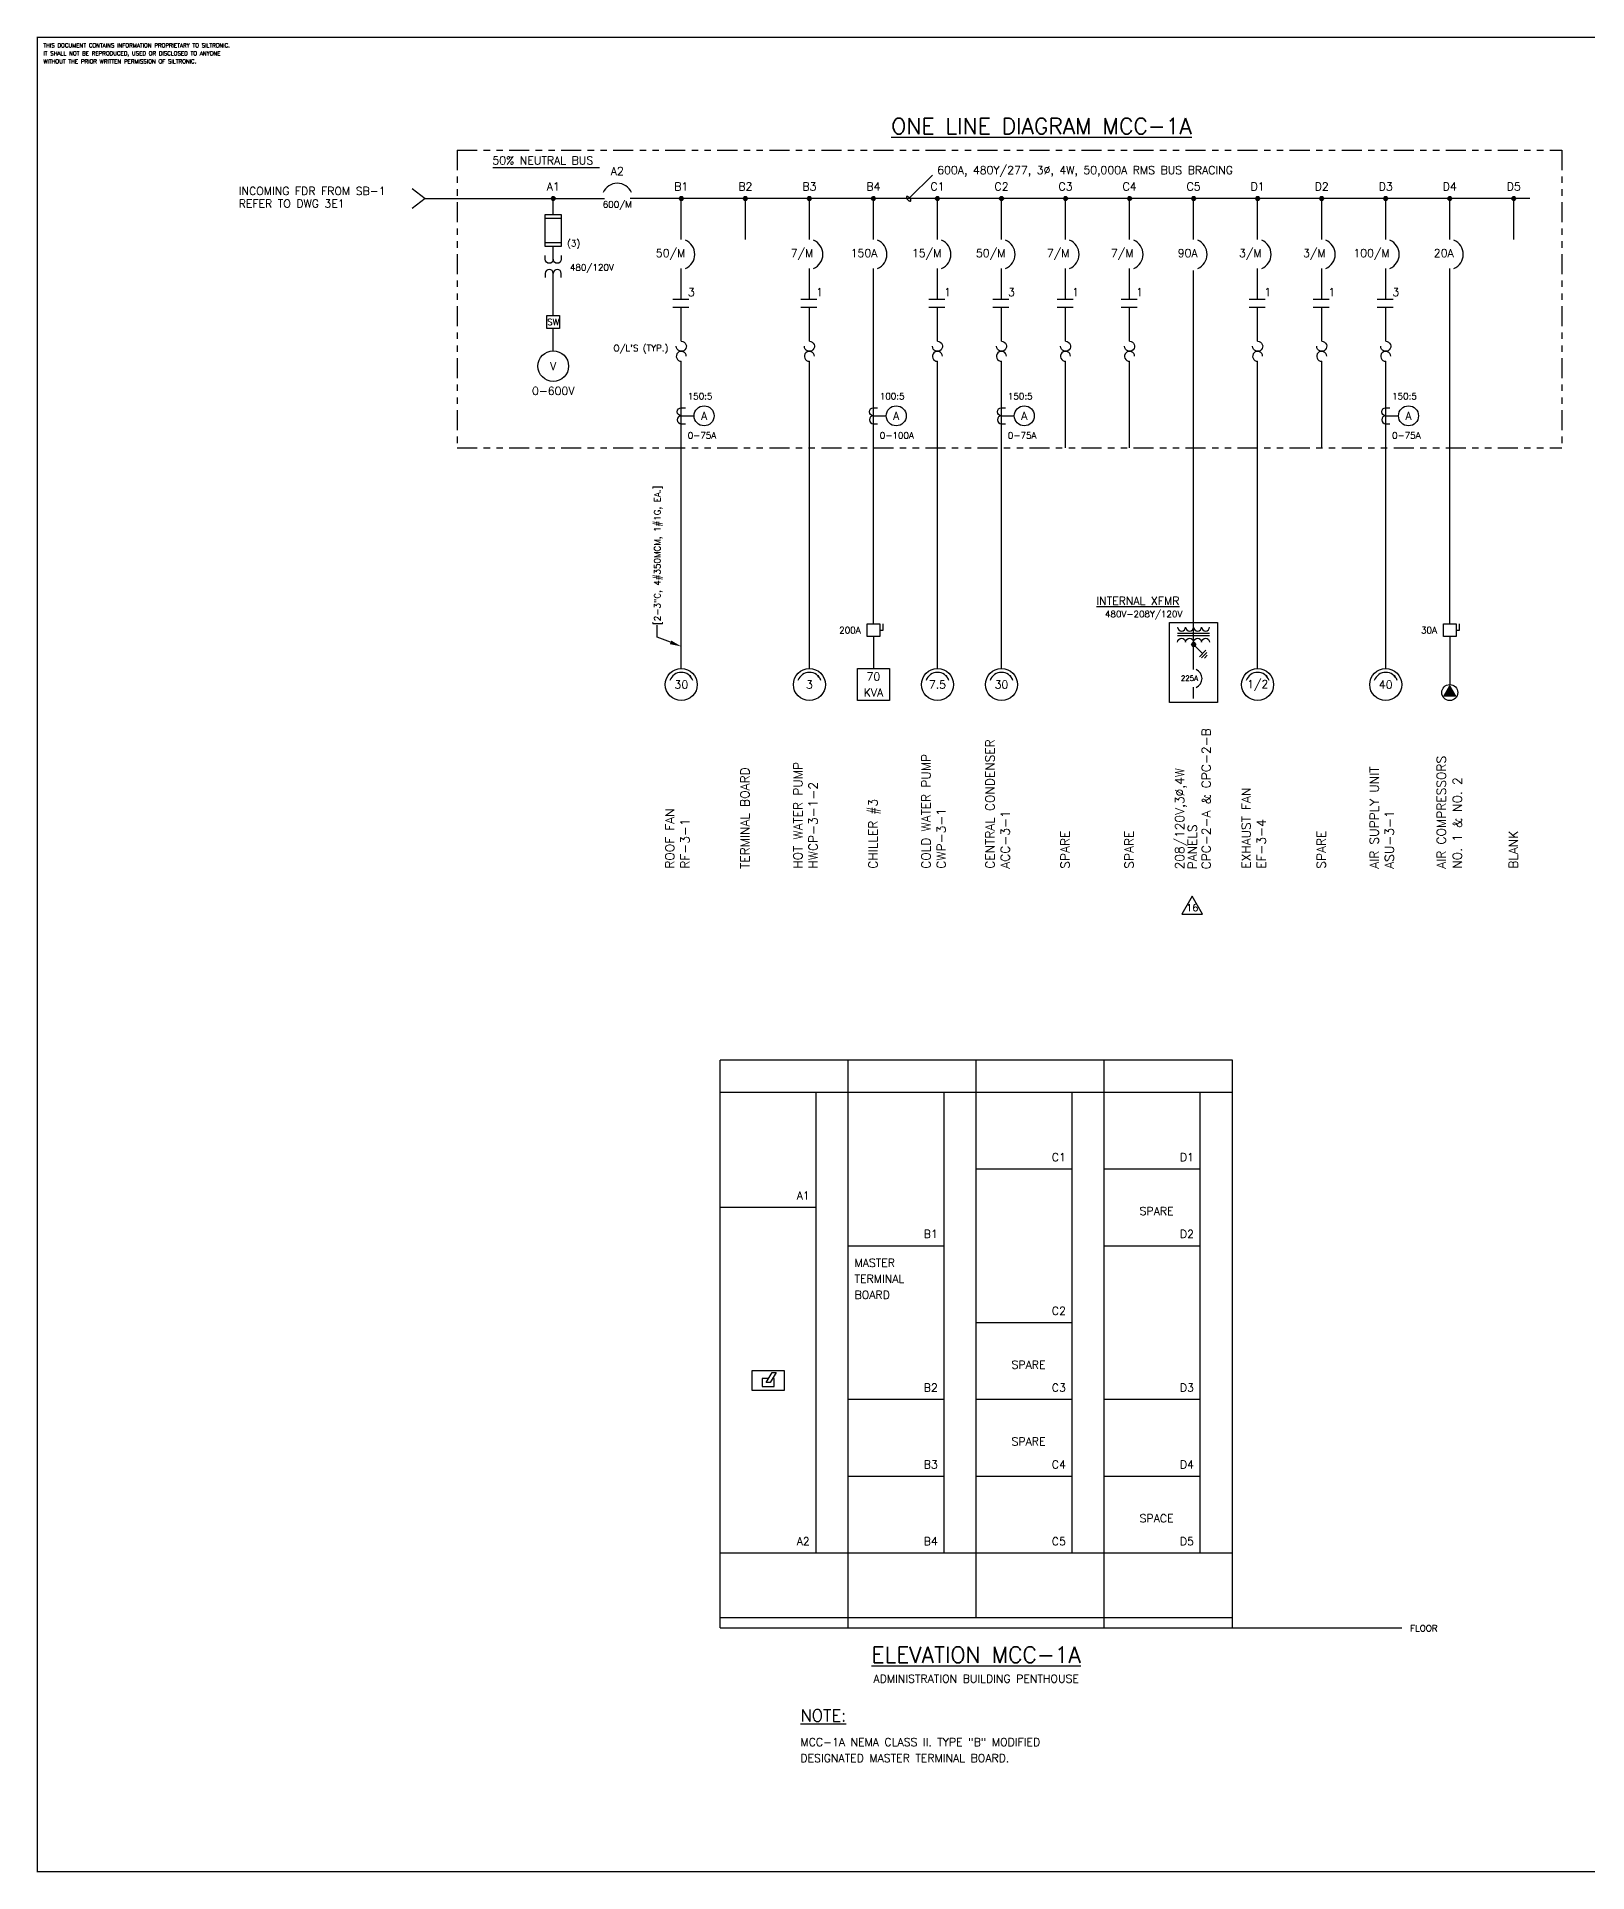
# Model space of a CAD drawing. Extents: x 0 to 39.8, y 0 to 28.7.
# Drawn here: x -0.01 to 24.2, y -0.01 to 28.66 of the extents above; entities that cross this region are included whole.
import ezdxf
from ezdxf.enums import TextEntityAlignment as Align

# ---------------------------------------------------------------- set-up
doc = ezdxf.new("R2010")
doc.units = 0
doc.header["$LTSCALE"] = 0.25
doc.header["$MEASUREMENT"] = 0
doc.linetypes.add('PHANTOM', pattern=[2.5, 1.25, -0.25, 0.25, -0.25, 0.25, -0.25])
doc.layers.get('0').update_dxf_attribs({"linetype": 'CONTINUOUS'})
for name, color, linetype in [('00300-TEXT', 7, 'CONTINUOUS'), ('ELEQUIP', 2, 'CONTINUOUS'), ('ELRACE', 3, 'CONTINUOUS'), ('PHANTOM', 6, 'PHANTOM'), ('REVISION', 1, 'CONTINUOUS'), ('SYMBOLS', 1, 'CONTINUOUS'), ('TEXT', 7, 'CONTINUOUS'), ('TTL', 7, 'CONTINUOUS'), ('TTL-TEXT', 7, 'CONTINUOUS')]:
    doc.layers.add(name, color=color, linetype=linetype)
doc.styles.get("Standard").update_dxf_attribs({"font": 'SIMPLEX.SHX'})
doc.styles.add('STDTEXT', font='SIMPLEX')
doc.styles.add('SUBTITLE', font='simplex.shx')
doc.styles.add('TITLE', font='simplex.shx')

# ---------------------------------------------------------------- blocks, each defined once
blk = doc.blocks.new('E207')
at = {"layer": 'SYMBOLS'}
for radius in [0.0312, 0.0213, 0.0112]:
    blk.add_circle((0, 0), radius, dxfattribs=at)
blk = doc.blocks.new('Ttl-fdd')
at = {"layer": 'TTL', "color": 4, "const_width": 0.02}
blk.add_lwpolyline([(-32, -2.625), (-32, 26.025), (7.75, 26.025), (7.75, -2.625), (-32, -2.625)], dxfattribs=at)
at = {"layer": 'TTL', "color": 7, "style": 'STDTEXT'}
for tag, p in [('DRNBY', (0.527, -0.852)), ('DESBY', (0.527, -1.118)), ('CHKBY', (0.527, -1.385)), ('APPDBY', (0.527, -1.652))]:
    blk.add_attdef(tag, p, '', height=0.0625, dxfattribs=at)
for tag, p in [('DRNDATE', (1.625, -0.804)), ('DESDATE', (1.625, -1.085)), ('CKDATE', (1.625, -1.335)), ('APPDDATE', (1.625, -1.589))]:
    blk.add_attdef(tag, text='', height=0.093, dxfattribs=at).set_placement(p, align=Align.MIDDLE_CENTER)
at = {"layer": 'TTL', "color": 7}
for tag, height, style, p in [('LINE_ONE', 0.15, 'SUBTITLE', (4.875, -1.25)), ('LINE_TWO', 0.15, 'SUBTITLE', (4.875, -1.5)), ('LINE_THREE', 0.15, 'SUBTITLE', (4.875, -1.75)), ('SCALE', 0.109, 'STDTEXT', (1, -2.029)), ('LINE_FOUR', 0.15, 'SUBTITLE', (4.875, -2)), ('DWG_FILE_NO.', 0.146, 'STDTEXT', (0.872, -2.488))]:
    blk.add_attdef(tag, text='', height=height, dxfattribs=dict(at, style=style)).set_placement(p, align=Align.CENTER)
at = {"layer": 'TTL', "color": 4, "style": 'TITLE'}
blk.add_attdef('DWG_NO.', text='', height=0.25, dxfattribs=at).set_placement((4.875, -2.5), align=Align.CENTER)
at = {"layer": 'TTL-TEXT', "color": 7}
for s, p in [('THIS DOCUMENT CONTAINS INFORMATION PROPRIETARY TO SILTRONIC.', (-31.906, 25.869)), ('IT SHALL NOT BE REPRODUCED, USED OR DISCLOSED TO ANYONE', (-31.906, 25.744)), ('WITHOUT THE PRIOR WRITTEN PERMISSION OF SILTRONIC.', (-31.906, 25.619))]:
    blk.add_text(s, height=0.0625, dxfattribs=at).set_placement(p)
blk = doc.blocks.new('ZA_REV')
blk.add_lwpolyline([(1.48, -0.86), (0, 1.71), (-1.48, -0.86)], close=True)
at = {"layer": '00300-TEXT', "style": 'STDTEXT'}
blk.add_attdef('REVISION', text='', height=0.857, dxfattribs=at).set_placement((0, 0.05), align=Align.MIDDLE)

msp = doc.modelspace()

# ---------------------------------------------------------------- linework, layer by layer
at = {"layer": 'ELEQUIP'}
for p, q in [((18.306, 19.338), (17.806, 19.338)), ((18.306, 19.303), (17.806, 19.303)), ((18.197, 19.025), (18.056, 19.167)), ((18.248, 19.076), (18.147, 18.975)), ((18.264, 19.043), (18.179, 18.958)), ((18.268, 18.998), (18.225, 18.955)), ((18.661, 12.672), (10.661, 12.672)), ((10.661, 3.806), (10.661, 12.672)), ((12.661, 3.806), (12.661, 12.672)), ((14.661, 3.972), (14.661, 12.672)), ((16.661, 3.806), (16.661, 12.672)), ((18.661, 3.806), (18.661, 12.672)), ((18.661, 12.172), (10.661, 12.172)), ((12.161, 4.972), (12.161, 12.172)), ((14.161, 4.972), (14.161, 12.172)), ((16.161, 4.972), (16.161, 12.172)), ((18.161, 4.972), (18.161, 12.172)), ((16.161, 10.972), (14.661, 10.972)), ((18.161, 10.972), (16.661, 10.972)), ((12.161, 10.372), (10.661, 10.372)), ((14.161, 9.772), (12.661, 9.772)), ((18.161, 9.772), (16.661, 9.772)), ((16.161, 8.572), (14.661, 8.572)), ((14.161, 7.372), (12.661, 7.372)), ((16.161, 7.372), (14.661, 7.372)), ((18.161, 7.372), (16.661, 7.372)), ((14.161, 6.172), (12.661, 6.172)), ((16.161, 6.172), (14.661, 6.172)), ((18.161, 6.172), (16.661, 6.172)), ((18.661, 4.972), (10.661, 4.972)), ((10.661, 3.972), (18.661, 3.972)), ((10.661, 3.806), (21.309, 3.806))]:
    msp.add_line(p, q, dxfattribs=at)
for points in [[(18.431, 19.511), (18.431, 18.261), (17.681, 18.261), (17.681, 19.511)], [(12.806, 18.791), (13.306, 18.791), (13.306, 18.291), (12.806, 18.291)], [(11.161, 7.516), (11.161, 7.829), (11.661, 7.829), (11.661, 7.516)], [(11.442, 7.641), (11.38, 7.641), (11.473, 7.797), (11.536, 7.797)]]:
    msp.add_lwpolyline(points, close=True, dxfattribs=at)
for points in [[(17.806, 19.439, 1), (17.931, 19.439, 1), (18.056, 19.439, 1), (18.181, 19.439, 1), (18.306, 19.439)], [(17.806, 19.202, -1), (17.931, 19.202, -1), (18.056, 19.202, -1), (18.181, 19.202, -1), (18.306, 19.202)]]:
    msp.add_lwpolyline(points, format="xyb", dxfattribs=at)
msp.add_lwpolyline([(11.417, 7.704), (11.317, 7.704), (11.317, 7.579), (11.505, 7.579), (11.505, 7.704), (11.48, 7.704)], dxfattribs=at)
for centre, radius in [((10.056, 18.541), 0.25), ((12.056, 18.541), 0.25), ((14.056, 18.541), 0.25), ((15.056, 18.541), 0.25), ((19.056, 18.541), 0.25), ((21.056, 18.541), 0.25), ((22.056, 18.416), 0.125)]:
    msp.add_circle(centre, radius, dxfattribs=at)
for centre in [(10.056, 18.541), (12.056, 18.541), (14.056, 18.541), (15.056, 18.541), (19.056, 18.541), (21.056, 18.541)]:
    msp.add_arc(centre, 0.19, 20.2895, 159.7105, dxfattribs=at)
for points in [[(10.203, 18.692), (10.177, 18.677), (10.235, 18.606)], [(12.203, 18.692), (12.177, 18.677), (12.235, 18.606)], [(14.203, 18.692), (14.177, 18.677), (14.235, 18.606)], [(15.203, 18.692), (15.177, 18.677), (15.235, 18.606)], [(19.203, 18.692), (19.177, 18.677), (19.235, 18.606)], [(21.203, 18.692), (21.177, 18.677), (21.235, 18.606)], [(22.056, 18.541), (21.948, 18.354), (22.164, 18.354)]]:
    msp.add_solid(points, dxfattribs=at)
at = {"layer": 'ELRACE'}
for p, q in [((6.056, 26.133), (8.856, 26.133)), ((8.056, 25.883), (8.056, 26.133)), ((23.306, 26.133), (9.256, 26.133)), ((10.056, 25.495), (10.056, 26.133)), ((11.056, 25.495), (11.056, 26.133)), ((12.056, 25.495), (12.056, 26.133)), ((13.056, 25.495), (13.056, 26.133)), ((14.056, 25.495), (14.056, 26.133)), ((15.056, 25.495), (15.056, 26.133)), ((16.056, 25.495), (16.056, 26.133)), ((17.056, 25.495), (17.056, 26.133)), ((18.056, 25.495), (18.056, 26.133)), ((19.056, 25.495), (19.056, 26.133)), ((20.056, 25.495), (20.056, 26.133)), ((21.056, 25.495), (21.056, 26.133)), ((22.056, 25.495), (22.056, 26.133)), ((23.056, 25.495), (23.056, 26.133)), ((8.179, 25.823), (7.929, 25.823)), ((8.179, 25.443), (7.929, 25.443)), ((8.056, 25.183), (8.056, 25.383)), ((8.056, 24.305), (8.056, 24.963)), ((10.056, 24.556), (10.056, 25.039)), ((12.056, 24.556), (12.056, 25.039)), ((13.056, 19.491), (13.056, 25.039)), ((14.056, 24.556), (14.056, 25.039)), ((15.056, 24.556), (15.056, 25.039)), ((16.056, 24.556), (16.056, 25.039)), ((17.056, 24.556), (17.056, 25.039)), ((18.056, 22.24), (18.056, 25.01)), ((19.056, 24.556), (19.056, 25.039)), ((20.056, 24.556), (20.056, 25.039)), ((21.056, 24.556), (21.056, 25.039)), ((22.056, 19.491), (22.056, 25.039)), ((10.173, 24.556), (9.923, 24.556)), ((10.173, 24.431), (9.923, 24.431)), ((10.056, 23.903), (10.056, 24.431)), ((12.173, 24.556), (11.923, 24.556)), ((12.173, 24.431), (11.923, 24.431)), ((12.056, 23.903), (12.056, 24.431)), ((14.173, 24.556), (13.923, 24.556)), ((14.173, 24.431), (13.923, 24.431)), ((14.056, 23.903), (14.056, 24.431)), ((15.173, 24.556), (14.923, 24.556)), ((15.173, 24.431), (14.923, 24.431)), ((15.056, 23.903), (15.056, 24.431)), ((16.173, 24.556), (15.923, 24.556)), ((16.173, 24.431), (15.923, 24.431)), ((16.056, 23.903), (16.056, 24.431)), ((17.173, 24.556), (16.923, 24.556)), ((17.173, 24.431), (16.923, 24.431)), ((17.056, 23.903), (17.056, 24.431)), ((19.173, 24.556), (18.923, 24.556)), ((19.173, 24.431), (18.923, 24.431)), ((19.056, 23.903), (19.056, 24.431)), ((20.173, 24.556), (19.923, 24.556)), ((20.173, 24.431), (19.923, 24.431)), ((20.056, 23.903), (20.056, 24.431)), ((21.173, 24.556), (20.923, 24.556)), ((21.173, 24.431), (20.923, 24.431)), ((21.056, 23.903), (21.056, 24.431)), ((8.056, 23.755), (8.056, 24.105)), ((10.056, 18.791), (10.056, 23.59)), ((12.056, 18.791), (12.056, 23.59)), ((14.056, 18.791), (14.056, 23.59)), ((15.056, 18.791), (15.056, 23.59)), ((16.056, 22.239), (16.056, 23.59)), ((17.056, 22.239), (17.056, 23.59)), ((19.056, 18.791), (19.056, 23.59)), ((20.056, 22.239), (20.056, 23.59)), ((21.056, 18.791), (21.056, 23.59)), ((10.056, 22.739), (10.256, 22.739)), ((13.056, 22.739), (13.256, 22.739)), ((15.056, 22.739), (15.256, 22.739)), ((21.056, 22.739), (21.256, 22.739)), ((18.056, 18.774), (18.056, 22.23)), ((13.056, 19.291), (13.056, 18.791)), ((22.056, 19.291), (22.056, 18.541)), ((18.056, 18.324), (18.056, 18.498))]:
    msp.add_line(p, q, dxfattribs=at)
for points in [[(5.852, 26.29), (6.056, 26.133), (5.852, 25.976)], [(13.156, 19.391), (13.206, 19.391), (13.206, 19.491)], [(22.156, 19.391), (22.206, 19.391), (22.206, 19.491)]]:
    msp.add_lwpolyline(points, dxfattribs=at)
for points in [[(7.929, 25.883), (8.179, 25.883), (8.179, 25.383), (7.929, 25.383)], [(7.956, 24.305), (8.156, 24.305), (8.156, 24.105), (7.956, 24.105)], [(12.956, 19.491), (13.156, 19.491), (13.156, 19.291), (12.956, 19.291)], [(21.956, 19.491), (22.156, 19.491), (22.156, 19.291), (21.956, 19.291)]]:
    msp.add_lwpolyline(points, close=True, dxfattribs=at)
for points in [[(8.181, 25.245), (8.181, 25.183, -1), (8.056, 25.183, -1), (7.931, 25.183), (7.931, 25.245)], [(8.181, 24.9), (8.181, 24.963, 1), (8.056, 24.963, 1), (7.931, 24.963), (7.931, 24.9)], [(10.056, 23.903, -2.414214), (9.978, 23.824, -2.414214)], [(12.056, 23.903, -2.414214), (11.978, 23.824, -2.414214)], [(14.056, 23.903, -2.414214), (13.978, 23.824, -2.414214)], [(15.056, 23.903, -2.414214), (14.978, 23.824, -2.414214)], [(16.056, 23.903, -2.414214), (15.978, 23.824, -2.414214)], [(17.056, 23.903, -2.414214), (16.978, 23.824, -2.414214)], [(19.056, 23.903, -2.414214), (18.978, 23.824, -2.414214)], [(20.056, 23.903, -2.414214), (19.978, 23.824, -2.414214)], [(21.056, 23.903, -2.414214), (20.978, 23.824, -2.414214)], [(10.056, 22.739, -1), (10.056, 22.864), (10.119, 22.864)], [(10.056, 22.739, 1), (10.056, 22.614), (10.119, 22.614)], [(13.056, 22.739, -1), (13.056, 22.864), (13.119, 22.864)], [(13.056, 22.739, 1), (13.056, 22.614), (13.119, 22.614)], [(15.056, 22.739, -1), (15.056, 22.864), (15.119, 22.864)], [(15.056, 22.739, 1), (15.056, 22.614), (15.119, 22.614)], [(21.056, 22.739, -1), (21.056, 22.864), (21.119, 22.864)], [(21.056, 22.739, 1), (21.056, 22.614), (21.119, 22.614)]]:
    msp.add_lwpolyline(points, format="xyb", dxfattribs=at)
for centre, radius in [((8.056, 23.515), 0.239), ((10.412, 22.739), 0.156), ((13.412, 22.739), 0.156), ((15.412, 22.739), 0.156), ((21.412, 22.739), 0.156)]:
    msp.add_circle(centre, radius, dxfattribs=at)
for centre, radius, start, end in [((9.056, 26.133), 0.239, 22.7212, 157.2788), ((10.028, 25.26), 0.239, 292.7212, 67.2788), ((12.028, 25.26), 0.239, 292.7212, 67.2788), ((13.028, 25.26), 0.239, 292.7212, 67.2788), ((14.028, 25.26), 0.239, 292.7212, 67.2788), ((15.028, 25.26), 0.239, 292.7212, 67.2788), ((16.028, 25.26), 0.239, 292.7212, 67.2788), ((17.028, 25.26), 0.239, 292.7212, 67.2788), ((18.028, 25.26), 0.239, 292.7212, 67.2788), ((19.028, 25.26), 0.239, 292.7212, 67.2788), ((20.028, 25.26), 0.239, 292.7212, 67.2788), ((21.028, 25.26), 0.239, 292.7212, 67.2788), ((22.028, 25.26), 0.239, 292.7212, 67.2788), ((10.056, 23.668), 0.0781, 0, 270.0304), ((12.056, 23.668), 0.0781, 0, 270.0304), ((14.056, 23.668), 0.0781, 0, 270.0304), ((15.056, 23.668), 0.0781, 0, 270.0304), ((16.056, 23.668), 0.0781, 0, 270.0304), ((17.056, 23.668), 0.0781, 0, 270.0304), ((19.056, 23.668), 0.0781, 0, 270.0304), ((20.056, 23.668), 0.0781, 0, 270.0304), ((21.056, 23.668), 0.0781, 0, 270.0304), ((18.038, 18.636), 0.15, 292.7212, 67.2788)]:
    msp.add_arc(centre, radius, start, end, dxfattribs=at)
at = {"layer": 'PHANTOM'}
for p, q in [((6.556, 26.889), (23.806, 26.889)), ((6.556, 26.889), (6.556, 22.239)), ((23.806, 26.889), (23.806, 22.239)), ((6.556, 22.239), (23.806, 22.239))]:
    msp.add_line(p, q, dxfattribs=at)
at = {"layer": 'TEXT'}
for p, q in [((8.78, 26.61), (7.113, 26.61)), ((13.978, 26.496), (13.622, 26.143))]:
    msp.add_line(p, q, dxfattribs=at)
msp.add_lwpolyline([(13.591, 26.114, 0.047393), (13.605, 26.102, 0.061096), (13.618, 26.095, 0.102182), (13.631, 26.093, 0.184546), (13.638, 26.096, 0.184546), (13.641, 26.103, 0.102182), (13.639, 26.116, 0.061096), (13.633, 26.129, 0.047393), (13.621, 26.144, 0.047393), (13.607, 26.156, 0.061096), (13.594, 26.163, 0.102182), (13.581, 26.165, 0.184546), (13.574, 26.162, 0.184546), (13.571, 26.155, 0.102182), (13.573, 26.142, 0.061096), (13.579, 26.129, 0.047393)], format="xyb", close=True, dxfattribs=at)
msp.add_lwpolyline([(9.888, 19.201), (9.681, 19.281), (9.681, 19.471)], dxfattribs=at)
msp.add_solid([(9.899, 19.229), (9.877, 19.173), (10.056, 19.136)], dxfattribs=at)

# ---------------------------------------------------------------- block references
at = {"layer": 'ELEQUIP'}
msp.add_blockref('E207', (18.056, 19.167), dxfattribs=at)
at = {"layer": 'REVISION'}
ref = msp.add_blockref('ZA_REV', (18.035, 15.048), dxfattribs=dict(at, xscale=0.109375, yscale=0.109375, zscale=0.109375))
ref.add_attrib('REVISION', '16', dxfattribs={"layer": '00300-TEXT', "height": 0.1094, "style": 'STDTEXT'}).set_placement((18.035, 15.054), align=Align.MIDDLE)
at = {"layer": 'SYMBOLS'}
for p in [(8.056, 26.133), (10.056, 26.133), (11.056, 26.133), (12.056, 26.133), (13.056, 26.133), (14.056, 26.133), (15.056, 26.133), (16.056, 26.133), (17.056, 26.133), (18.056, 26.133), (19.056, 26.133), (20.056, 26.133), (21.056, 26.133), (22.056, 26.133), (23.056, 26.133)]:
    msp.add_blockref('E207', p, dxfattribs=at)
at = {"layer": 'TTL'}
msp.add_blockref('Ttl-fdd', (32, 2.625), dxfattribs=at)

# ---------------------------------------------------------------- texts
at = {"layer": 'TEXT', "color": 7}
for s, p in [('%%UONE LINE DIAGRAM MCC-1A', (15.681, 27.139)), ('%%UELEVATION MCC-1A', (14.661, 3.264))]:
    msp.add_text(s, height=0.25, dxfattribs=at).set_placement(p, align=Align.CENTER)
at = {"layer": 'TEXT'}
for s, height, p in [('50% NEUTRAL BUS', 0.125, (7.105, 26.665)), ('600A, 480Y/277, 3%%C, 4W, 50,000A RMS BUS BRACING', 0.125, (14.052, 26.514)), ('INCOMING FDR FROM SB-1', 0.125, (3.144, 26.188)), ('REFER TO DWG 3E1', 0.125, (3.144, 25.991)), ('480/120V', 0.1, (8.317, 25.006)), ('3', 0.125, (10.159, 24.608)), ('1', 0.125, (12.159, 24.608)), ('1', 0.125, (14.159, 24.608)), ('3', 0.125, (15.159, 24.608)), ('1', 0.125, (16.159, 24.608)), ('1', 0.125, (17.159, 24.608)), ('1', 0.125, (19.159, 24.608)), ('1', 0.125, (20.159, 24.608)), ('3', 0.125, (21.159, 24.608)), ('%%uINTERNAL XFMR', 0.125, (16.538, 19.786)), ('480V-208Y/120V', 0.1, (16.672, 19.593)), ('225A', 0.08, (17.858, 18.601)), ('FLOOR', 0.1, (21.438, 3.751)), ('%%UNOTE:', 0.1875, (11.916, 2.347)), ('MCC-1A NEMA CLASS II. TYPE "B" MODIFIED', 0.125, (11.916, 1.961)), ('DESIGNATED MASTER TERMINAL BOARD.', 0.125, (11.916, 1.711))]:
    msp.add_text(s, height=height, dxfattribs=at).set_placement(p)
for s, p in [('A1', (8.056, 26.258)), ('A2', (9.056, 26.497)), ('B1', (10.056, 26.258)), ('B2', (11.056, 26.258)), ('B3', (12.056, 26.258)), ('B4', (13.056, 26.258)), ('C1', (14.056, 26.258)), ('C2', (15.056, 26.258)), ('C3', (16.056, 26.258)), ('C4', (17.056, 26.258)), ('C5', (18.056, 26.258)), ('D1', (19.056, 26.258)), ('D2', (20.056, 26.258)), ('D3', (21.056, 26.258)), ('D4', (22.056, 26.258)), ('D5', (23.056, 26.258)), ('ADMINISTRATION BUILDING PENTHOUSE', (14.661, 2.951))]:
    msp.add_text(s, height=0.125, dxfattribs=at).set_placement(p, align=Align.CENTER)
for s, height, p in [('600/M', 0.1, (9.056, 26.033)), ('SW', 0.1, (8.056, 24.205)), ('V', 0.125, (8.056, 23.515)), ('0-600V', 0.125, (8.056, 23.128)), ('A', 0.125, (10.412, 22.739)), ('A', 0.125, (13.412, 22.739)), ('A', 0.125, (15.412, 22.739)), ('A', 0.125, (21.412, 22.739)), ('70', 0.125, (13.056, 18.666)), ('1/2', 0.125, (19.056, 18.541)), ('30', 0.125, (10.056, 18.541)), ('3', 0.125, (12.056, 18.541)), ('KVA', 0.125, (13.056, 18.416)), ('7.5', 0.125, (14.056, 18.541)), ('30', 0.125, (15.056, 18.541)), ('40', 0.125, (21.056, 18.541))]:
    msp.add_text(s, height=height, dxfattribs=at).set_placement(p, align=Align.MIDDLE)
for s, height, p in [('(3)', 0.1, (8.478, 25.383)), ('50/M', 0.125, (10.118, 25.218)), ('7/M', 0.125, (12.118, 25.218)), ('150A', 0.125, (13.118, 25.218)), ('15/M', 0.125, (14.118, 25.218)), ('50/M', 0.125, (15.118, 25.218)), ('7/M', 0.125, (16.118, 25.218)), ('7/M', 0.125, (17.118, 25.218)), ('90A', 0.125, (18.118, 25.218)), ('3/M', 0.125, (19.118, 25.218)), ('3/M', 0.125, (20.118, 25.218)), ('100/M', 0.125, (21.118, 25.218)), ('20A', 0.125, (22.118, 25.218)), ("O/L'S (TYP.)", 0.1, (9.854, 23.746)), ('200A', 0.1, (12.856, 19.341)), ('30A', 0.1, (21.856, 19.341)), ('C1', 0.125, (16.061, 11.097)), ('D1', 0.125, (18.061, 11.097)), ('A1', 0.125, (12.061, 10.497)), ('SPARE', 0.125, (17.743, 10.256)), ('B1', 0.125, (14.061, 9.897)), ('D2', 0.125, (18.061, 9.897)), ('C2', 0.125, (16.061, 8.697)), ('SPARE', 0.125, (15.743, 7.856)), ('B2', 0.125, (14.061, 7.497)), ('C3', 0.125, (16.061, 7.497)), ('D3', 0.125, (18.061, 7.497)), ('SPARE', 0.125, (15.743, 6.656)), ('B3', 0.125, (14.061, 6.297)), ('C4', 0.125, (16.061, 6.297)), ('D4', 0.125, (18.061, 6.297)), ('SPACE', 0.125, (17.743, 5.456)), ('A2', 0.125, (12.061, 5.097)), ('B4', 0.125, (14.061, 5.097)), ('C5', 0.125, (16.061, 5.097)), ('D5', 0.125, (18.061, 5.097))]:
    msp.add_text(s, height=height, dxfattribs=at).set_placement(p, align=Align.RIGHT)
at = {"layer": 'TEXT', "style": 'STDTEXT'}
for s, p in [('150:5', (10.156, 22.995)), ('100:5', (13.156, 22.995)), ('150:5', (15.156, 22.995)), ('150:5', (21.156, 22.995)), ('0-75A', (10.156, 22.382)), ('0-100A', (13.156, 22.382)), ('0-75A', (15.156, 22.382)), ('0-75A', (21.156, 22.382))]:
    msp.add_text(s, height=0.1, dxfattribs=at).set_placement(p)
at = {"layer": 'TEXT'}
for s, height, p in [('[2-3"C, 4#350MCM, 1#1G, EA.]', 0.1, (9.731, 19.471)), ('CPC-2-A & CPC-2-B', 0.14, (18.322, 15.655)), ('CENTRAL CONDENSER', 0.14, (14.947, 15.664)), ('TERMINAL BOARD', 0.14, (11.119, 15.664)), ('HOT WATER PUMP', 0.14, (11.947, 15.664)), ('COLD WATER PUMP', 0.14, (13.947, 15.664)), ('208/120V,3%%C,4W', 0.14, (17.908, 15.654)), ('AIR SUPPLY UNIT', 0.14, (20.947, 15.664)), ('AIR COMPRESSORS', 0.14, (21.994, 15.664)), ('HWCP-3-1-2', 0.14, (12.184, 15.664)), ('NO. 1 & NO. 2', 0.14, (22.244, 15.664)), ('CHILLER #3', 0.14, (13.119, 15.664)), ('EXHAUST FAN', 0.14, (18.947, 15.664)), ('ROOF FAN', 0.14, (9.947, 15.664)), ('RF-3-1', 0.14, (10.184, 15.664)), ('CWP-3-1', 0.14, (14.184, 15.664)), ('ACC-3-1', 0.14, (15.184, 15.664)), ('EF-3-4', 0.14, (19.184, 15.664)), ('ASU-3-1', 0.14, (21.184, 15.664)), ('SPARE', 0.14, (16.119, 15.664)), ('SPARE', 0.14, (17.119, 15.664)), ('PANELS', 0.14, (18.108, 15.654)), ('SPARE', 0.14, (20.119, 15.664)), ('BLANK', 0.14, (23.119, 15.664))]:
    msp.add_text(s, height=height, rotation=90, dxfattribs=at).set_placement(p)
at = {"layer": 'TEXT', "color": 7}
for s, p in [('MASTER', (12.761, 9.447)), ('TERMINAL', (12.761, 9.197)), ('BOARD', (12.761, 8.947))]:
    msp.add_text(s, height=0.125, dxfattribs=at).set_placement(p)

doc.saveas('drawing.dxf')
